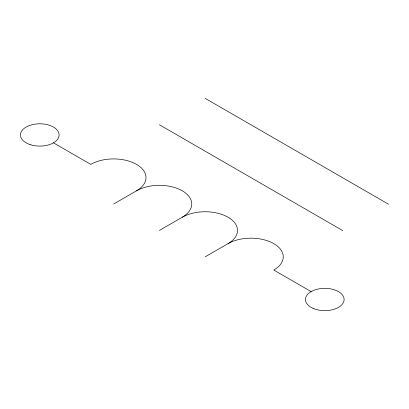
<?xml version="1.0" encoding="UTF-8"?>
<svg xmlns="http://www.w3.org/2000/svg" width="409" height="409" viewBox="0 0 409 409"><rect width="100%" height="100%" fill="white"/><g stroke="black" fill="none" stroke-linecap="round" stroke-linejoin="round"><path stroke-width="0.61" d="M113.651 204.009L136.529 190.804A32.352 18.676 0 0 1 182.281 190.804A32.352 18.676 0 0 1 182.281 217.22L159.403 230.425M205.154 256.842L228.033 243.636A32.352 18.676 0 0 1 273.785 243.636A32.352 18.676 0 0 1 273.785 270.047M205.154 98.349L388.55 204.229M159.403 124.765L342.798 230.645M53.441 142.833L90.772 164.387A32.352 18.676 0 0 1 136.529 164.387A32.352 18.676 0 0 1 136.529 190.804M274.168 270.267L311.121 291.602M182.281 217.22A32.352 18.676 0 0 1 228.033 217.22A32.352 18.676 0 0 1 228.033 243.636M313.954 308.734A19.325 11.155 0 0 0 344.061 300.288A19.325 11.155 0 0 0 316.341 289.46A19.325 11.155 0 0 0 313.954 308.734M30.113 144.607A19.325 11.155 0 0 0 59.1 134.944A19.325 11.155 0 0 0 30.113 125.282A19.325 11.155 0 0 0 30.113 144.607"/></g></svg>
